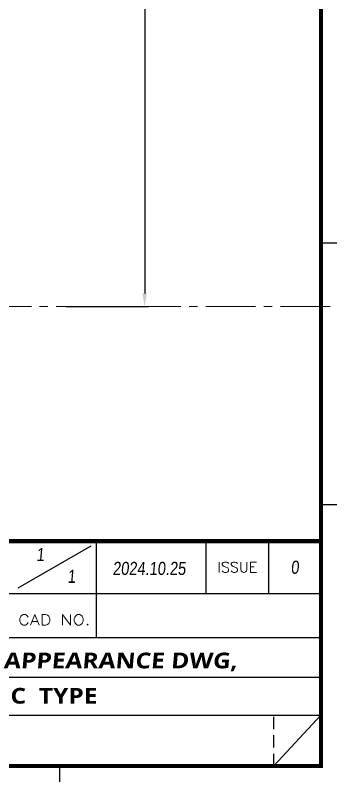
# Model space of a CAD drawing. Header units: millimetres. Extents: x 509 to 2357, y -197 to 647.
# Drawn here: x 2295.1 to 2356.6, y -177.4 to -30.8 of the extents above; entities that cross this region are included whole.
import ezdxf
from ezdxf.enums import TextEntityAlignment as Align

# ---------------------------------------------------------------- set-up
doc = ezdxf.new("R2010")
doc.units = ezdxf.units.MM
doc.header["$PDMODE"] = 3
doc.header["$PDSIZE"] = 0.7
for name, pattern in [('CENTER', [17.8, 10.75, -2.35, 2.35, -2.35]), ('CENTER2', [28.575, 19.05, -3.175, 3.175, -3.175]), ('HIDDEN', [3.525, 2.35, -1.175])]:
    doc.linetypes.add(name, pattern=pattern)
doc.layers.get('0').update_dxf_attribs({"linetype": 'CONTINUOUS'})
doc.layers.get('Defpoints').update_dxf_attribs({"linetype": 'CONTINUOUS'})
doc.layers.add('3', color=112, linetype='CENTER', lineweight=15)
doc.layers.add('Dim', color=1, linetype='CONTINUOUS')
doc.styles.add('N', font='malgunbd.ttf')
doc.styles.add('OMI-1', font='arial.ttf', dxfattribs={"oblique": 1, "height": 3})
doc.styles.add('SIM', font='simplex')
doc.dimstyles.new('1', dxfattribs={"dimtxt": 5, "dimasz": 2.5, "dimexe": 0.8, "dimexo": 0.3, "dimgap": 0.5, "dimtad": 1, "dimtoh": 1, "dimdec": 1, "dimzin": 0, "dimdsep": 46, "dimtxsty": 'OMI-1', "dimcen": 0, "dimclrd": 256, "dimclre": 256, "dimclrt": 256, "dimadec": 0, "dimazin": 0, "dimtfac": 0.8, "dimtdec": 1, "dimtix": 1, "dimtmove": 0, "dimatfit": 3, "dimfxl": 1, "dimtolj": 1, "dimtzin": 0, "dimarcsym": 0})

# ---------------------------------------------------------------- blocks, each defined once
blk = doc.blocks.new('*D4107')
at = {"layer": 'Defpoints', "color": 0}
for p in [(2270.75, 69.54), (2304.54, -86.5), (2319.87, -86.5)]:
    blk.add_point(p, dxfattribs=at)
at = {"layer": 'Dim', "lineweight": -2}
for p, q in [((2271.05, 69.54), (2320.67, 69.54)), ((2319.87, 67.04), (2319.87, -84)), ((2304.84, -86.5), (2320.67, -86.5))]:
    blk.add_line(p, q, dxfattribs=at)
at = {"layer": 'Dim'}
for points in [[(2320.28, 67.04), (2319.45, 67.04), (2319.87, 69.54)], [(2319.45, -84), (2320.28, -84), (2319.87, -86.5)]]:
    blk.add_solid(points, dxfattribs=at)
at = {"layer": 'Dim', "insert": (2317.84, -8.48), "char_height": 3, "attachment_point": 5, "rotation": 90, "style": 'OMI-1'}
blk.add_mtext('\\A1;156.0', dxfattribs=at)

msp = doc.modelspace()

# ---------------------------------------------------------------- linework, layer by layer
for p, q in [((2353.59, -74.35), (2356.59, -74.35)), ((2353.59, -124.35), (2356.59, -124.35)), ((2310.59, -131.35), (2310.59, -149.79)), ((2331.59, -131.35), (2331.59, -141.35)), ((2343.59, -141.35), (2343.59, -131.35)), ((2309.59, -132.35), (2295.59, -140.35)), ((2186.59, -141.35), (2353.59, -141.35)), ((2278.59, -149.79), (2353.59, -149.79)), ((2258.59, -157.35), (2353.59, -157.35)), ((2178.59, -164.63), (2353.59, -164.63)), ((2344.59, -174.35), (2353.59, -164.63)), ((2303.59, -174.35), (2303.59, -177.35))]:
    msp.add_line(p, q)
at = {"linetype": 'HIDDEN'}
msp.add_line((2344.59, -174.35), (2344.59, -164.63), dxfattribs=at)
at = {"const_width": 0.8}
msp.add_lwpolyline([(2353.59, 205.65), (1803.59, 205.65), (1803.59, -174.35), (2353.59, -174.35)], close=True, dxfattribs=at)
msp.add_lwpolyline([(2353.59, -131.35), (2178.59, -131.35), (2178.59, -174.35)], dxfattribs=at)
at = {"layer": '3', "linetype": 'CENTER2', "ltscale": 0.5}
msp.add_line((2355.35, -86.5), (1853.4, -86.5), dxfattribs=at)

# ---------------------------------------------------------------- texts
at = {"oblique": 5}
for s, height, style, width, p in [('1', 2.5, 'OMI-1', 0.8, (2299.14, -135.17)), ('1', 2.5, 'OMI-1', 0.8, (2305.09, -139.34)), ('APPEARANCE DWG,', 3, 'N', 1.2, (2292.87, -155.68))]:
    msp.add_text(s, height=height, dxfattribs=dict(at, style=style, width=width)).set_placement(p)
at = {"style": 'OMI-1', "oblique": 5, "width": 0.8}
for s, p in [('2024.10.25', (2320.73, -136.57)), ('0', (2348.59, -136.35))]:
    msp.add_text(s, height=2.5, dxfattribs=at).set_placement(p, align=Align.MIDDLE_CENTER)
at = {"style": 'SIM'}
msp.add_text('ISSUE', height=2, dxfattribs=at).set_placement((2337.59, -136.35), align=Align.MIDDLE)
at = {"style": 'SIM', "width": 1.123032}
msp.add_text('CAD NO.', height=2, dxfattribs=at).set_placement((2295.68, -147.41), (2309.48, -147.41), align=Align.FIT)
at = {"style": 'N', "width": 1.2}
msp.add_text('SPII DC  TYPE', height=3, dxfattribs=at).set_placement((2280.34, -162.43))

# ---------------------------------------------------------------- dimensions: what is measured, and where the dimension line sits
at = {"layer": 'Dim'}
dim = msp.add_linear_dim(base=(2319.87, -86.5), p1=(2270.75, 69.54), p2=(2304.54, -86.5), angle=90, dimstyle='1', dxfattribs=at)
dim.commit()
dim.dimension.update_dxf_attribs({"geometry": '*D4107', "text_midpoint": (2317.84, -8.48)})

doc.saveas('drawing.dxf')
